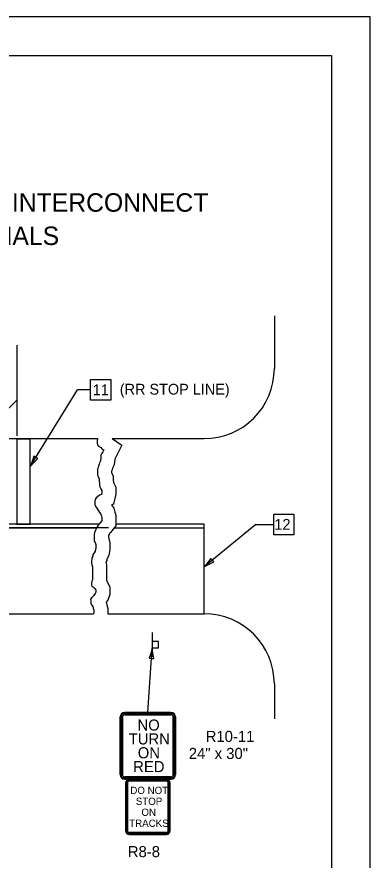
# Model space of a CAD drawing. Extents: x 0 to 2.83, y 0 to 1.83.
# Drawn here: x 2.451 to 2.833, y 0.921 to 1.833 of the extents above; entities that cross this region are included whole.
import ezdxf

# ---------------------------------------------------------------- set-up
doc = ezdxf.new("R2010")
doc.units = 0
for name, color, linetype in [('RD_Pr_Roadway_Dimensions', 7, 'Continuous'), ('RD_Pr_Roadway_Items', 7, 'Continuous'), ('RD_Pr_Roadway_Notes', 7, 'Continuous'), ('SH_General_Details', 7, 'Continuous'), ('SH_Printer_Plotting_Border', 7, 'Continuous'), ('ST_Pr_Sign', 7, 'Continuous')]:
    doc.layers.add(name, color=color, linetype=linetype)

msp = doc.modelspace()

# ---------------------------------------------------------------- linework, layer by layer
at = {"layer": 'RD_Pr_Roadway_Dimensions'}
msp.add_line((2.45142, 1.47795), (2.45142, 1.37996), dxfattribs=at)
at = {"layer": 'RD_Pr_Roadway_Items'}
for p, q in [((2.72978, 1.50963), (2.72978, 1.45279)), ((2.45159, 1.41892), (2.40855, 1.37588)), ((2.41492, 1.37676), (2.53867, 1.37676)), ((2.55441, 1.37676), (2.65375, 1.37676)), ((2.0791, 1.28045), (2.55063, 1.28045)), ((2.0791, 1.28045), (2.55063, 1.28045)), ((2.5374, 1.27988), (2.31256, 1.27988)), ((2.54012, 1.28414), (2.31682, 1.28414)), ((2.65375, 1.27988), (2.55641, 1.27988)), ((2.65375, 1.28414), (2.55849, 1.28414)), ((2.65375, 1.18726), (2.65375, 1.28414)), ((2.22544, 1.18726), (2.53413, 1.18726)), ((2.54979, 1.18726), (2.65375, 1.18726)), ((2.59777, 1.16702), (2.59777, 1.14063)), ((2.72978, 1.11123), (2.72978, 1.07352))]:
    msp.add_line(p, q, dxfattribs=at)
for points in [[(2.45142, 1.28413), (2.46586, 1.28413), (2.46586, 1.37614), (2.45142, 1.37614)], [(2.60438, 1.15713), (2.59777, 1.15713), (2.59777, 1.15052), (2.60438, 1.15052)]]:
    msp.add_lwpolyline(points, close=True, dxfattribs=at)
for points in [[(2.53867, 1.37676), (2.53817, 1.37426), (2.53817, 1.3717), (2.53868, 1.37017), (2.5397, 1.36863), (2.54226, 1.3671), (2.54379, 1.36556), (2.54533, 1.36454), (2.5443, 1.36249), (2.54277, 1.36045), (2.54226, 1.3584), (2.54226, 1.35687), (2.54175, 1.35278), (2.54072, 1.35073), (2.54021, 1.34919), (2.5397, 1.34715), (2.53919, 1.34561), (2.53868, 1.34408), (2.53868, 1.34255), (2.53868, 1.34101), (2.53868, 1.33948), (2.53868, 1.33743), (2.53919, 1.3359), (2.54021, 1.33334), (2.54021, 1.33078), (2.54072, 1.32822), (2.54072, 1.32618), (2.54123, 1.32464), (2.54226, 1.3226), (2.54328, 1.32055), (2.54328, 1.3185), (2.54277, 1.31646), (2.54072, 1.31544), (2.53868, 1.3139), (2.53714, 1.31288), (2.53612, 1.31083), (2.53561, 1.30879), (2.53561, 1.30725), (2.53561, 1.30521), (2.53714, 1.30265), (2.53868, 1.3006), (2.5397, 1.29856), (2.54072, 1.29702), (2.54226, 1.29498), (2.54277, 1.29293), (2.54328, 1.29139), (2.54328, 1.28986), (2.54328, 1.28781), (2.54123, 1.28526), (2.53919, 1.28321), (2.53817, 1.28116), (2.53663, 1.27861), (2.53561, 1.27605), (2.5351, 1.27349), (2.5351, 1.27196), (2.5351, 1.26991), (2.5351, 1.26838), (2.5351, 1.26582), (2.53612, 1.26428), (2.53663, 1.26224), (2.53663, 1.26019), (2.53663, 1.25815), (2.53612, 1.25508), (2.5351, 1.25303), (2.53356, 1.25099), (2.53356, 1.24945), (2.53254, 1.24792), (2.53254, 1.24638), (2.53203, 1.24434), (2.53203, 1.24229), (2.53254, 1.24024), (2.53305, 1.2382), (2.53305, 1.23666), (2.53305, 1.23462), (2.53305, 1.23206), (2.53305, 1.2295), (2.53305, 1.22797), (2.53305, 1.22592), (2.53305, 1.22388), (2.53254, 1.22234), (2.53203, 1.2203), (2.53203, 1.21825), (2.53254, 1.21671), (2.53407, 1.2162), (2.53561, 1.21467), (2.53663, 1.21262), (2.53663, 1.21058), (2.53612, 1.20904), (2.53458, 1.207), (2.53254, 1.20495), (2.531, 1.2029), (2.53152, 1.20086), (2.53152, 1.19881), (2.53203, 1.19677), (2.53356, 1.19523), (2.53407, 1.19319), (2.53458, 1.19114), (2.53458, 1.18909), (2.53413, 1.18726)], [(2.55441, 1.37676), (2.56493, 1.36975), (2.55729, 1.35447), (2.55728, 1.35445), (2.55651, 1.3483), (2.55481, 1.34491), (2.55431, 1.34289), (2.55388, 1.34161), (2.55388, 1.34101), (2.55388, 1.3401), (2.55542, 1.33627), (2.55542, 1.33229), (2.55593, 1.32973), (2.55593, 1.32925), (2.55849, 1.32414), (2.55849, 1.31663), (2.55582, 1.30599), (2.55377, 1.30496), (2.55626, 1.30164), (2.55738, 1.29718), (2.55849, 1.29386), (2.55849, 1.28986), (2.55849, 1.28248), (2.55258, 1.2751), (2.55168, 1.2742), (2.5515, 1.27384), (2.5503, 1.27184), (2.5503, 1.27025), (2.55184, 1.26411), (2.55184, 1.26019), (2.55184, 1.25689), (2.55074, 1.25032), (2.54877, 1.24637), (2.54877, 1.24485), (2.54753, 1.24299), (2.54826, 1.24007), (2.54826, 1.23666), (2.54826, 1.23462), (2.54826, 1.23206), (2.54826, 1.2295), (2.54826, 1.22797), (2.54826, 1.22592), (2.54826, 1.22337), (2.55184, 1.21621), (2.55184, 1.20811), (2.54976, 1.20189), (2.54812, 1.1997), (2.54882, 1.19687), (2.54979, 1.19301), (2.54979, 1.18726)]]:
    msp.add_lwpolyline(points, dxfattribs=at)
for centre, start, end in [((2.65375, 1.45279), 270, 0), ((2.65375, 1.11123), 0, 90)]:
    msp.add_arc(centre, 0.07603, start, end, dxfattribs=at)
at = {"layer": 'RD_Pr_Roadway_Notes'}
for p, q in [((2.46586, 1.34655), (2.51681, 1.42955)), ((2.53102, 1.42955), (2.51681, 1.42955)), ((2.7097, 1.28389), (2.65375, 1.23788)), ((2.7097, 1.28389), (2.72906, 1.28389)), ((2.59301, 1.08029), (2.59777, 1.15052))]:
    msp.add_line(p, q, dxfattribs=at)
for points in [[(2.53102, 1.44072), (2.55292, 1.44072), (2.55292, 1.41838), (2.53102, 1.41838)], [(2.47404, 1.35521), (2.47197, 1.3565), (2.46989, 1.35777), (2.46805, 1.35205), (2.46586, 1.34655), (2.47008, 1.35126)], [(2.72906, 1.29506), (2.75096, 1.29506), (2.75096, 1.27271), (2.72906, 1.27271)], [(2.6643, 1.2434), (2.66276, 1.24529), (2.66121, 1.24717), (2.65761, 1.24236), (2.65375, 1.23788), (2.65927, 1.24095)], [(2.59455, 1.13906), (2.59699, 1.13888), (2.59942, 1.13872), (2.59839, 1.14464), (2.59777, 1.15052), (2.59622, 1.14439)]]:
    msp.add_lwpolyline(points, close=True, dxfattribs=at)
at = {"layer": 'SH_General_Details'}
for p, q in [((2.83332, 1.83333), (0, 1.83333)), ((2.83332, 0), (2.83332, 1.83333))]:
    msp.add_line(p, q, dxfattribs=at)
msp.add_lwpolyline([(0.16667, 1.79166), (2.79166, 1.79166), (2.79166, 0.04167), (0.16667, 0.04167)], close=True, dxfattribs=at)
at = {"layer": 'SH_Printer_Plotting_Border'}
msp.add_lwpolyline([(0, 0), (2.83332, 0), (2.83332, 1.83333), (0, 1.83333)], close=True, dxfattribs=at)
at = {"layer": 'ST_Pr_Sign'}
for p, q in [((2.56801, 1.08029), (2.59301, 1.08029)), ((2.59301, 1.08029), (2.56801, 1.08029)), ((2.56801, 1.07933), (2.61801, 1.07933)), ((2.61801, 1.07789), (2.56801, 1.07789)), ((2.59301, 1.08029), (2.61801, 1.08029)), ((2.61801, 1.08029), (2.59301, 1.08029)), ((2.56301, 1.01309), (2.56301, 1.07549)), ((2.56301, 1.07549), (2.56301, 1.01309)), ((2.56401, 1.01309), (2.56401, 1.07549)), ((2.56551, 1.07549), (2.56551, 1.01309)), ((2.62051, 1.01309), (2.62051, 1.07549)), ((2.62201, 1.07549), (2.62201, 1.01309)), ((2.62301, 1.07549), (2.62301, 1.01309)), ((2.62301, 1.01309), (2.62301, 1.07549)), ((2.56801, 1.01069), (2.61801, 1.01069)), ((2.61801, 1.00925), (2.56801, 1.00925)), ((2.61801, 1.00829), (2.56801, 1.00829)), ((2.56801, 1.00829), (2.61801, 1.00829)), ((2.56901, 1.00429), (2.56901, 0.95229)), ((2.56901, 1.00429), (2.56901, 0.95229)), ((2.56981, 0.95229), (2.56981, 1.00429)), ((2.57101, 1.00429), (2.57101, 0.95229)), ((2.61301, 1.00829), (2.57301, 1.00829)), ((2.61301, 1.00829), (2.57301, 1.00829)), ((2.57301, 1.00749), (2.61301, 1.00749)), ((2.61301, 1.00629), (2.57301, 1.00629)), ((2.61501, 0.95229), (2.61501, 1.00429)), ((2.61621, 1.00429), (2.61621, 0.95229)), ((2.61701, 0.95229), (2.61701, 1.00429)), ((2.61701, 0.95229), (2.61701, 1.00429)), ((2.57301, 0.95029), (2.59301, 0.95029)), ((2.59301, 0.95029), (2.61301, 0.95029)), ((2.57301, 0.94829), (2.59301, 0.94829)), ((2.57301, 0.94829), (2.59301, 0.94829)), ((2.59301, 0.94829), (2.61301, 0.94829)), ((2.59301, 0.94829), (2.61301, 0.94829))]:
    msp.add_line(p, q, dxfattribs=at)
for points in [[(2.61801, 1.07933), (2.56801, 1.07933)], [(2.56801, 1.07789), (2.61801, 1.07789)], [(2.56401, 1.07549), (2.56401, 1.01309)], [(2.56551, 1.01309), (2.56551, 1.07549)], [(2.62051, 1.07549), (2.62051, 1.01309)], [(2.62201, 1.01309), (2.62201, 1.07549)], [(2.61801, 1.01069), (2.56801, 1.01069)], [(2.56801, 1.00925), (2.61801, 1.00925)], [(2.56981, 1.00429), (2.56981, 0.95229)], [(2.57101, 0.95229), (2.57101, 1.00429)], [(2.61301, 1.00749), (2.57301, 1.00749)], [(2.57301, 1.00629), (2.61301, 1.00629)], [(2.61501, 1.00429), (2.61501, 0.95229)], [(2.61621, 0.95229), (2.61621, 1.00429)], [(2.59301, 0.95029), (2.57301, 0.95029)], [(2.61301, 0.95029), (2.59301, 0.95029)], [(2.57301, 0.94909), (2.59301, 0.94909), (2.61301, 0.94909)], [(2.61301, 0.94909), (2.59301, 0.94909), (2.57301, 0.94909)]]:
    msp.add_lwpolyline(points, dxfattribs=at)
for centre, radius, start, end in [((2.57301, 1.00429), 0.004, 90, 180), ((2.57301, 1.00429), 0.004, 90, 180), ((2.57301, 1.00429), 0.0032, 90, 180), ((2.57301, 1.00429), 0.0032, 90, 180), ((2.57301, 1.00429), 0.002, 90, 180), ((2.57301, 1.00429), 0.002, 90, 180), ((2.61301, 1.00429), 0.004, 0, 90), ((2.61301, 1.00429), 0.004, 0, 90), ((2.61301, 1.00429), 0.0032, 0, 90), ((2.61301, 1.00429), 0.0032, 0, 90), ((2.61301, 1.00429), 0.002, 0, 90), ((2.61301, 1.00429), 0.002, 0, 90), ((2.57301, 0.95229), 0.004, 180, 270), ((2.57301, 0.95229), 0.004, 180, 270), ((2.57301, 0.95229), 0.0032, 180, 270), ((2.57301, 0.95229), 0.0032, 180, 270), ((2.57301, 0.95229), 0.002, 180, 270), ((2.57301, 0.95229), 0.002, 180, 270), ((2.61301, 0.95229), 0.004, 270, 360), ((2.61301, 0.95229), 0.0032, 270, 360), ((2.61301, 0.95229), 0.002, 270, 360), ((2.61301, 0.95229), 0.004, 270, 360), ((2.61301, 0.95229), 0.0032, 270, 360), ((2.61301, 0.95229), 0.002, 270, 360)]:
    msp.add_arc(centre, radius, start, end, dxfattribs=at)
for centre, major_axis, start_param, end_param in [((2.56801, 1.07549), (-0.005, 0), 4.712389, 6.283185), ((2.56801, 1.07549), (-0.005, 0), 4.712389, 6.283185), ((2.56801, 1.07549), (-0.004, 0), 4.712389, 6.283185), ((2.56801, 1.07549), (-0.004, 0), 4.712389, 6.283185), ((2.56801, 1.07549), (-0.0025, 0), 4.712389, 6.283185), ((2.56801, 1.07549), (-0.0025, 0), 4.712389, 6.283185), ((2.61801, 1.07549), (-0.005, 0), 3.141593, 4.712389), ((2.61801, 1.07549), (-0.005, 0), 3.141593, 4.712389), ((2.61801, 1.07549), (-0.004, 0), 3.141593, 4.712389), ((2.61801, 1.07549), (-0.004, 0), 3.141593, 4.712389), ((2.61801, 1.07549), (-0.0025, 0), 3.141593, 4.712389), ((2.61801, 1.07549), (-0.0025, 0), 3.141593, 4.712389), ((2.56801, 1.01309), (0.005, 0), 3.141593, 4.712389), ((2.56801, 1.01309), (0.005, 0), 3.141593, 4.712389), ((2.56801, 1.01309), (0.004, 0), 3.141593, 4.712389), ((2.56801, 1.01309), (0.004, 0), 3.141593, 4.712389), ((2.56801, 1.01309), (0.0025, 0), 3.141593, 4.712389), ((2.56801, 1.01309), (0.0025, 0), 3.141593, 4.712389), ((2.61801, 1.01309), (0.005, 0), 4.712389, 6.283185), ((2.61801, 1.01309), (0.004, 0), 4.712389, 6.283185), ((2.61801, 1.01309), (0.0025, 0), 4.712389, 6.283185), ((2.61801, 1.01309), (0.005, 0), 4.712389, 6.283185), ((2.61801, 1.01309), (0.004, 0), 4.712389, 6.283185), ((2.61801, 1.01309), (0.0025, 0), 4.712389, 6.283185)]:
    msp.add_ellipse(centre, major_axis=major_axis, ratio=0.96, start_param=start_param, end_param=end_param, dxfattribs=at)

# ---------------------------------------------------------------- texts
at = {"layer": 'RD_Pr_Roadway_Notes'}
for s, height, p in [('RAILROAD CROSSING WITH INTERCONNECT', 0.02, (2.07602, 1.62238)), ('AND PRE-SIGNALS', 0.02, (2.25339, 1.58638)), ('11', 0.0117, (2.53345, 1.42381)), ('(RR STOP LINE)', 0.0116667, (2.56271, 1.42447)), ('12', 0.0117, (2.72981, 1.27815))]:
    msp.add_text(s, height=height, dxfattribs=at).set_placement(p)
at = {"layer": 'ST_Pr_Sign'}
for s, height, p in [('NO', 0.012, (2.58179, 1.06079)), ('R10-11', 0.012, (2.65556, 1.04849)), ('TURN', 0.012, (2.57229, 1.04579)), ('ON', 0.012, (2.5821, 1.03079)), ('24" x 30"', 0.012, (2.63728, 1.03005)), ('RED', 0.012, (2.57717, 1.01579)), ('DO NOT', 0.00786, (2.57409, 0.99215)), ('STOP', 0.00786, (2.58, 0.98029)), ('ON', 0.00786, (2.58607, 0.96843)), ('TRACKS', 0.00786, (2.57287, 0.95657)), ('R8-8', 0.012, (2.57136, 0.92377))]:
    msp.add_text(s, height=height, dxfattribs=at).set_placement(p)

doc.saveas('drawing.dxf')
